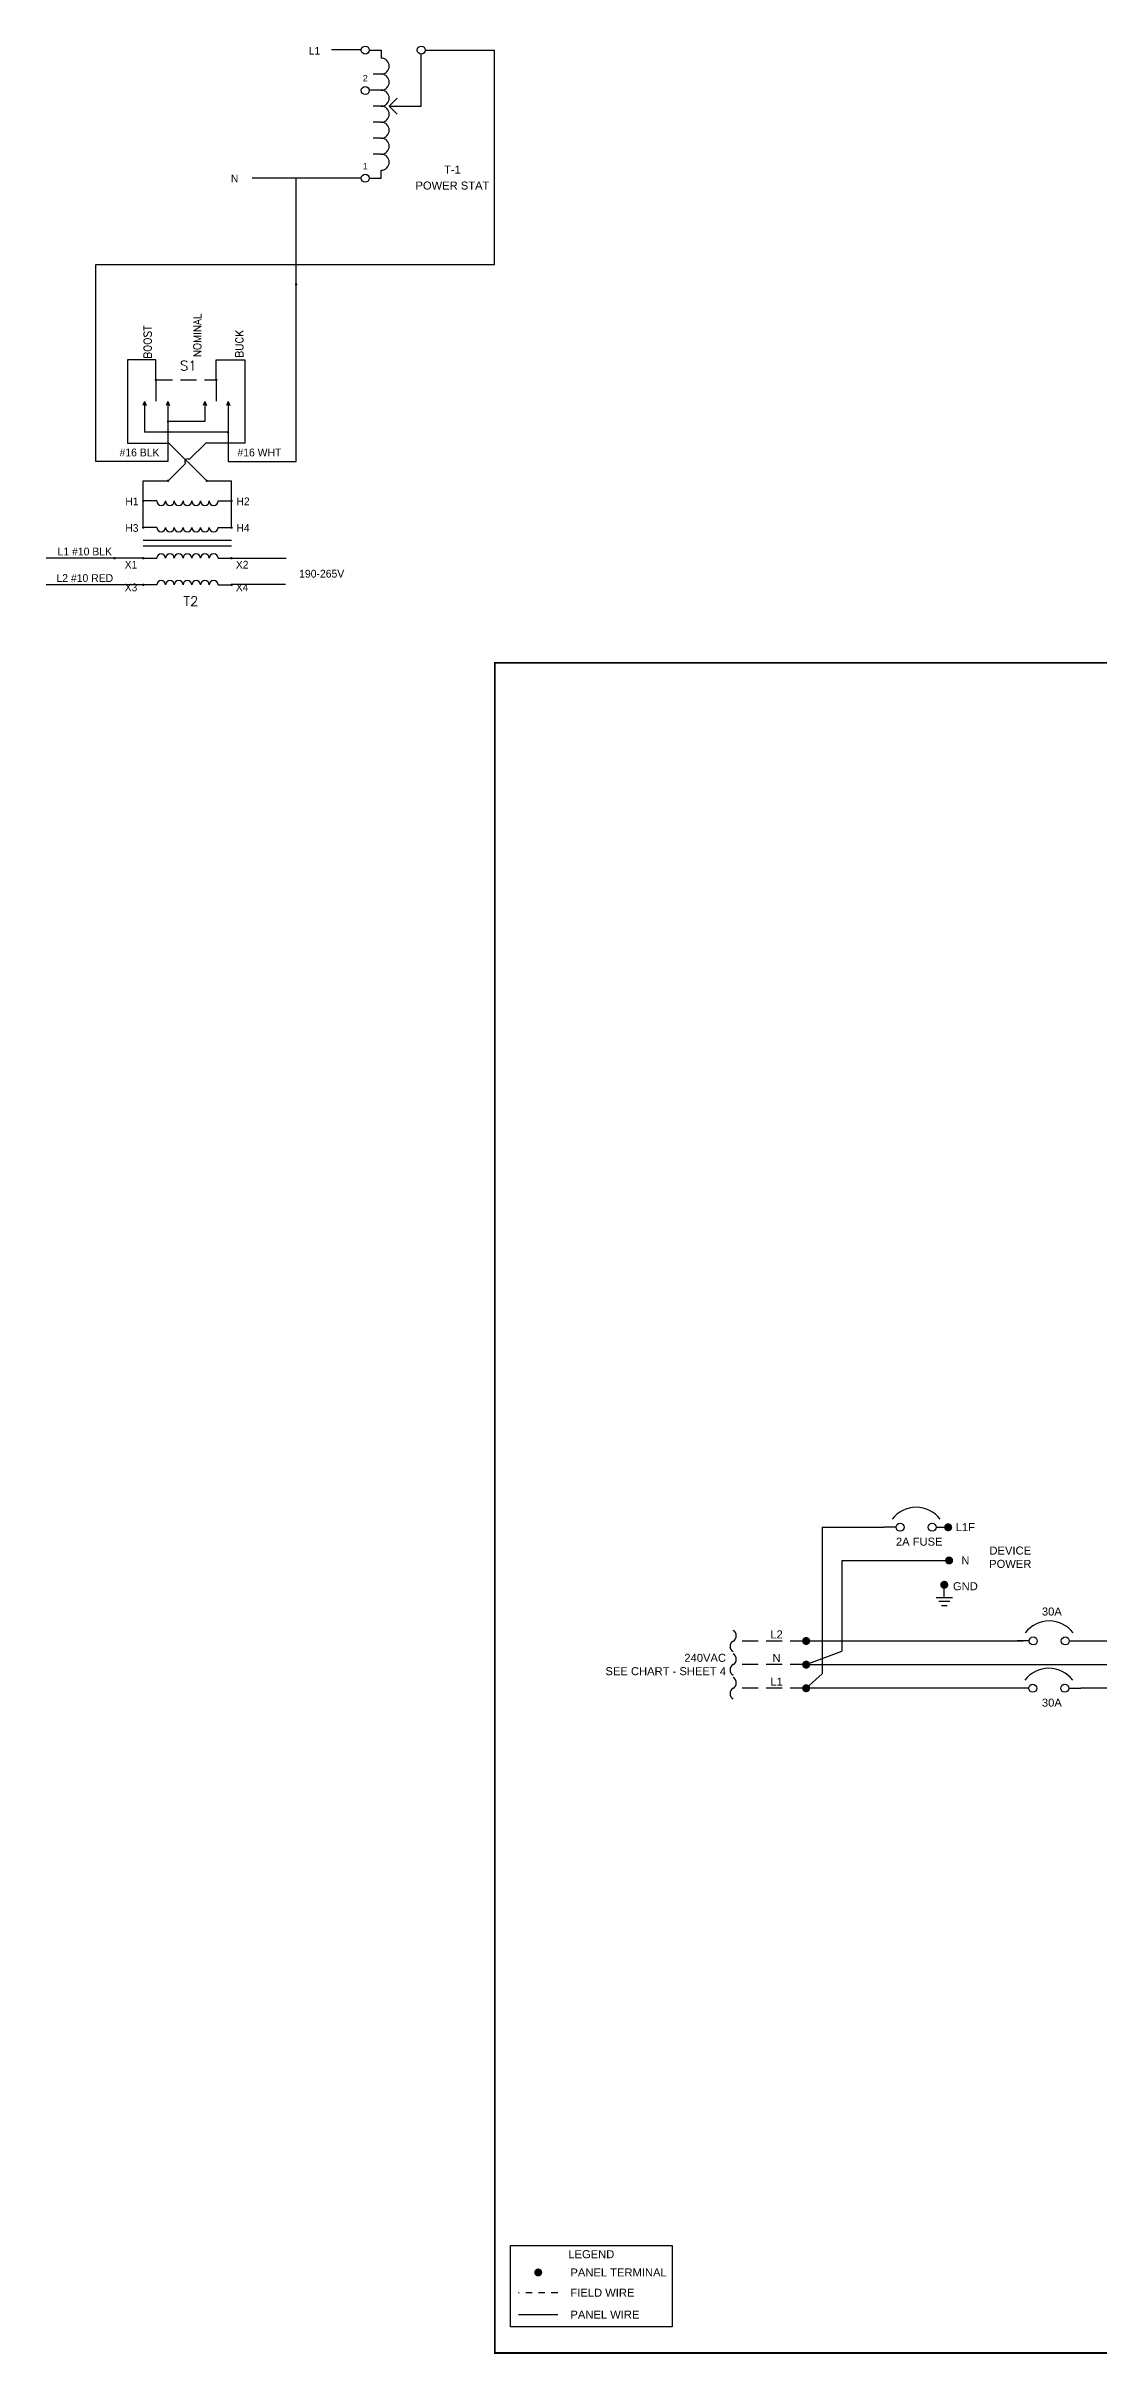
# Model space of a CAD drawing. Header units: inches. Extents: x -228 to 241, y -155 to 115.
# Drawn here: x -31.26 to -14.82, y -49.88 to -13.84 of the extents above; entities that cross this region are included whole.
import ezdxf
from ezdxf.enums import TextEntityAlignment as Align

# ---------------------------------------------------------------- set-up
doc = ezdxf.new("R2010")
doc.units = ezdxf.units.IN
doc.header["$MEASUREMENT"] = 0
doc.linetypes.add('HIDDEN', pattern=[0.375, 0.25, -0.125])
for name, color, linetype in [('1', 1, 'Continuous'), ('3', 3, 'HIDDEN'), ('4', 7, 'Continuous'), ('5', 5, 'Continuous'), ('BORDER', 3, 'Continuous'), ('COMP', 3, 'Continuous'), ('ELECTRICAL DEVICES', 30, 'Continuous'), ('FIELD WIRE', 5, 'HIDDEN'), ('FIELD WIRE - N', 255, 'HIDDEN'), ('GROUND WIRE', 3, 'Continuous'), ('PANEL WIRE', 5, 'Continuous'), ('PANEL WIRE - N', 255, 'Continuous'), ('TEXT', 4, 'Continuous'), ('TXT', 4, 'Continuous'), ('WIRES', 1, 'Continuous')]:
    doc.layers.add(name, color=color, linetype=linetype)
doc.styles.add('ARIAL', font='arial.ttf')
doc.styles.add('COMPLEX', font='COMPLEX')
doc.styles.add('ROMANS', font='romans')
doc.styles.add('SIMPLEX', font='TXT', dxfattribs={"width": 0.875})
doc.styles.get("Standard").update_dxf_attribs({"font": 'arial.ttf'})

# ---------------------------------------------------------------- blocks, each defined once
blk = doc.blocks.new('cirBKR')
for p, q in [((-0.8125, 0), (-1, 0)), ((-0.1875, 0), (0, 0))]:
    blk.add_line(p, q)
for centre in [(-0.75, 0), (-0.25, 0)]:
    blk.add_circle(centre, 0.0625)
blk.add_arc((-0.5, -0.15625), 0.46875, 36.869898, 143.130102)
for tag, p in [('DESCRIPTL1', (-0.5, 0.625)), ('DESCRIPTL2', (-0.5, 0.5)), ('LABEL', (-0.5, -0.5))]:
    blk.add_attdef(tag, text='', height=0.1).set_placement(p, align=Align.CENTER)
for tag, flags, p in [('DEVNAME', 3, (-0.5, 0.75)), ('STOCKNUM', 1, (-0.5, -0.625))]:
    blk.add_attdef(tag, text='', height=0.1, dxfattribs=dict(flags=flags)).set_placement(p, align=Align.CENTER)
blk = doc.blocks.new('GE_Logo')
at = {"layer": 'BORDER', "linetype": 'Continuous'}
for p, q in [((-0.017, 0.078), (-0.017, 0.078)), ((-0.005, 0.023), (-0.005, 0.023)), ((0.045, 0.051), (0.045, 0.053)), ((0.045, 0.045), (0.045, 0.045)), ((0.07, 0.095), (0.07, 0.095)), ((0.072, 0.047), (0.072, 0.047)), ((0.075, 0.088), (0.076, 0.09)), ((0.095, 0.041), (0.095, 0.041)), ((0.018, -0.014), (0.018, -0.013)), ((0.026, -0.013), (0.028, -0.009))]:
    blk.add_line(p, q, dxfattribs=at)
for radius in [0.103, 0.0925]:
    blk.add_circle((0.055, 0.031), radius, dxfattribs=at)
for centre, radius, start, end in [((0.017, -0.008), 0.0384, 126.4152, 182.3457), ((-0.018, 0.078), 0.00167, 54.2025, 153.9175), ((0.01, 0.077), 0.0296, 175.8986, 258.1278), ((-0.018, 0.079), 0.00185, 161.4208, 173.7745), ((-0.018, 0.078), 0.00185, 359.104, 46.9518), ((-0.018, 0.078), 0.00185, 46.9831, 47.033), ((-0.018, 0.078), 0.00185, 47.1878, 47.1884), ((-0.002, 0.078), 0.0148, 180.1798, 203.6073), ((0.009, 0.08), 0.0259, 197.4375, 264.0005), ((0.005, -0.007), 0.0198, 155.2385, 210.7757), ((0.013, -0.007), 0.0277, 114.1868, 162.7157), ((0.011, -0.006), 0.0333, 105.0609, 119.8387), ((-0.077, 0.29), 0.284, 286.2392, 289.0368), ((-0.029, 0.153), 0.131, 284.142, 300.0403), ((0.041, 0.068), 0.037, 125.3229, 201.2541), ((0.006, 0.081), 0.0333, 267.4189, 277.3722), ((0.006, 0.081), 0.0333, 266.3006, 267.0263), ((0.006, 0.077), 0.0296, 266.1587, 266.2131), ((0.041, 0.068), 0.037, 212.3618, 223.8297), ((0.043, 0.067), 0.0315, 130.1066, 201.0408), ((0.001, 0.083), 0.0296, 294.1355, 12.6644), ((0.019, 0.048), 0.0074, 231.6407, 232.6664), ((0.022, 0.05), 0.0111, 229.7166, 282.5284), ((-0.003, 0.091), 0.0715, 284.7496, 303.0519), ((0.006, 0.081), 0.0333, 288.9288, 25.3672), ((0.006, 0.081), 0.0333, 288.9134, 288.9164), ((0.022, 0.051), 0.00555, 201.2966, 293.5599), ((-0.088, 0.054), 0.126, 327.5933, 349.4998), ((0.026, 0.085), 0.0148, 61.1952, 116.0543), ((0.025, 0.088), 0.0111, 120.4413, 121.1637), ((0.026, 0.087), 0.00555, 31.1144, 121.8942), ((0.009, 0.088), 0.0444, 290.0784, 295.3092), ((0.002, 0.095), 0.0592, 291.736, 306.2578), ((0.02, 0.069), 0.0222, 290.7068, 318.3232), ((-0.088, 0.057), 0.133, 330.2544, 350.7619), ((0.026, 0.089), 0.0111, 33.4012, 50.6769), ((0.051, 0.051), 0.0148, 110.7974, 168.6988), ((-0.007, 0.05), 0.0444, 346.8295, 356.057), ((-0.003, 0.091), 0.0715, 303.2358, 303.2439), ((-0.035, 0.156), 0.144, 303.069, 314.1387), ((0.046, 0.059), 0.00555, 91.1634, 99.1221), ((0.035, 0.064), 0.0148, 314.1921, 348.4615), ((-0.029, 0.153), 0.131, 304.621, 314.7998), ((-0.088, 0.057), 0.133, 355.0688, 357.5733), ((-0.088, 0.057), 0.133, 355.0516944634672, 355.0517472074151), ((0.046, 0.061), 0.0037, 5.0426, 83.4158), ((0.044, 0.061), 0.00555, 356.3808, 359.6419), ((0.089, 0.011), 0.0407, 116.0484, 258.2768), ((0.091, 0.011), 0.0333, 108.007, 237.0381), ((0.106, 0.069), 0.0444, 142.8794, 191.8193), ((0.019, 0.1), 0.0666, 314.7382, 315.8124), ((0.1, 0.076), 0.0407, 213.3633, 225.0117), ((0.101, 0.07), 0.0315, 144.8342, 184.97), ((0.032, 0.108), 0.0555, 312.958, 333.1931), ((0.079, 0.089), 0.0109, 348.8459, 142.6698), ((0.08, 0.09), 0.0111, 151.3852, 152.1303), ((0.028, 0.11), 0.0666, 310.8187, 334.7484), ((0.096, 0.076), 0.0296, 213.612, 239.7574), ((0.091, 0.007), 0.0185, 141.4117, 231.4184), ((0.079, 0.088), 0.0037, 69.0155, 139.3089), ((0.079, 0.088), 0.0037, 153.3316, 153.4021), ((0.097, 0.005), 0.0241, 43.0345, 148.1299), ((0.078, 0.088), 0.0037, 54.3726, 60.5273), ((0.091, 0.008), 0.0111, 144.2469, 228.9573), ((0.077, 0.087), 0.00555, 38.9364, 47.8233), ((0.075, 0.087), 0.0074, 327.7967, 28.5928), ((0.077, 0.087), 0.00555, 36.4082, 36.5638), ((0.085, 0.017), 0.0333, 73.1422, 96.4863), ((0.098, 0.083), 0.0444, 246.9175, 254.6902), ((0.096, 0.003), 0.0185, 56.3505, 139.1581), ((0.084, 0.006), 0.00555, 264.2476, 349.8059), ((0.089, 0.062), 0.0222, 263.6714, 265.1954), ((0.093, 0.006), 0.0074, 85.2231, 164.2466), ((0.086, 0.004), 0.0037, 5.7607, 96.9197), ((0.088, 0.062), 0.0222, 266.4066, 287.1828), ((0.068, 0.09), 0.0222, 339.106, 351.9371), ((0.071, 0.089), 0.0185, 336.9398, 337.8204), ((0.089, 0.003), 0.0111, 333.5132, 68.3887), ((0.094, 0.045), 0.00401, 282.7253, 84), ((0.09, 0.003), 0.0222, 319.626, 43.6888), ((0.084, 0.004), 0.0352, 324.0508, 26.3225), ((-0.003, -0.011), 0.0185, 176.7855, 265.6989), ((0, -0.006), 0.0167, 221.2499, 235.3206), ((0, 0), 0.0222, 245.2071, 297.1841), ((-0.003, 0.004), 0.0333, 267.8739, 328.4069), ((0.001, 0), 0.0222, 295.4989, 321.1148), ((0.001, 0), 0.0222, 322.8841, 323.0517), ((0.086, 0.009), 0.0296, 243.4439, 315.6294), ((0.087, 0.006), 0.0148, 241.0922, 327.2639), ((0.083, 0.014), 0.0426, 266.2008, 314.2321)]:
    blk.add_arc(centre, radius, start, end, dxfattribs=at)
at = {"layer": 'BORDER'}
blk.add_arc((0.078, 0.008), 0.037, 274.4657, 274.8052, dxfattribs=at)
at = {"layer": 'BORDER', "linetype": 'Continuous'}
blk.add_point((0.036, 0.032), dxfattribs=at)
blk = doc.blocks.new('B-BORDER')
at = {"layer": 'BORDER'}
for p, q in [((34, 0.973), (28.487, 0.973)), ((28.487, 0.973), (28.487, 0.649)), ((28.649, 0.973), (28.649, 0.811)), ((29.003, 0.811), (29.003, 0.973)), ((33.506, 0.811), (33.506, 0.973)), ((34, 0.811), (28.487, 0.811)), ((34, 0.649), (28.487, 0.649)), ((28.487, 0.649), (28.487, 0)), ((29.627, 0.649), (29.627, 0.324)), ((30.768, 0.649), (30.768, 0.324)), ((30.768, 0.486), (28.487, 0.486)), ((34, 0.324), (28.487, 0.324)), ((32.03, 0.324), (32.03, 0)), ((33.564, 0.324), (33.564, 0))]:
    blk.add_line(p, q, dxfattribs=at)
at = {"layer": 'BORDER', "const_width": 0.01}
blk.add_lwpolyline([(34, 0), (34, 10), (18, 10), (18, 0), (34, 0)], dxfattribs=at)
at = {"layer": 'BORDER'}
blk.add_point((34, 10), dxfattribs=at)
at = {"layer": 'BORDER', "xscale": 1.297174118731785, "yscale": 1.297174118731785, "zscale": 1.297174118731785}
blk.add_blockref('GE_Logo', (32.142, 0.126), dxfattribs=at)
at = {"layer": 'BORDER'}
for s, height, p in [('REV', 0.05, (28.568, 0.892)), ('BY', 0.05, (28.826, 0.892)), ('DESCRIPTION', 0.05, (31.254, 0.892)), ('DATE', 0.05, (33.753, 0.892)), ('REVISIONS', 0.075, (31.244, 0.73))]:
    blk.add_text(s, height=height, dxfattribs=at).set_placement(p, align=Align.MIDDLE_CENTER)
for s, height, p in [('DRAWN BY:', 0.0486, (28.705, 0.583)), ('SHEET:', 0.0486, (29.755, 0.583)), ('TITLE', 0.0486, (30.872, 0.569)), ('CHECKED BY:', 0.04864, (28.739, 0.415)), ('DATE:', 0.0486, (29.738, 0.415)), ('REV:', 0.0486, (33.669, 0.245))]:
    blk.add_text(s, height=height, dxfattribs=at).set_placement(p, align=Align.CENTER)
blk.add_text('CAD FILE NAME:', height=0.04864, dxfattribs=at).set_placement((28.505, 0.246))
at = {"layer": 'BORDER', "style": 'COMPLEX'}
blk.add_text('GE APPLIANCES', height=0.08891, dxfattribs=at).set_placement((32.94, 0.165), align=Align.MIDDLE)
at = {"layer": 'TXT'}
for tag, height, p in [('DRAWN_BY', 0.075, (29.271, 0.558)), ('SHEET', 0.075, (30.472, 0.558)), ('CHECKED_BY', 0.075, (29.271, 0.41)), ('DATE', 0.075, (30.472, 0.41)), ('DWG_TITLE', 0.075, (32.384, 0.486)), ('REV', 0.125, (33.782, 0.108))]:
    blk.add_attdef(tag, text='', height=height, dxfattribs=at).set_placement(p, align=Align.MIDDLE_CENTER)
blk.add_attdef('FILENAME', (28.526, 0.086), '', height=0.075, dxfattribs=at)
blk = doc.blocks.new('GROUND')
for p, q in [((-0.128, 0), (0.128, 0)), ((-0.085, -0.062), (0.085, -0.062)), ((-0.043, -0.125), (0.043, -0.125))]:
    blk.add_line(p, q)

msp = doc.modelspace()

# ---------------------------------------------------------------- linework, layer by layer
at = {"layer": '1'}
for p, q in [((-29.544209, -18.733461), (-29.989159, -18.733461)), ((-29.989159, -18.733461), (-29.989159, -20.03803)), ((-29.544209, -19.049458), (-29.544209, -18.733461)), ((-28.601467, -19.049458), (-28.601467, -18.733461)), ((-28.601467, -18.733461), (-28.156517, -18.733461)), ((-28.156517, -18.733461), (-28.156517, -20.03803)), ((-29.544209, -19.049458), (-29.544209, -19.383543)), ((-28.601467, -19.049458), (-28.601467, -19.383543)), ((-29.72158, -19.386572), (-29.748189, -19.446881)), ((-29.72158, -19.386572), (-29.72158, -19.865424)), ((-29.72158, -19.386572), (-29.694971, -19.446881)), ((-29.358011, -19.386572), (-29.384621, -19.446881)), ((-29.358011, -19.386572), (-29.331402, -19.446881)), ((-29.358011, -19.386572), (-29.358011, -20.324594)), ((-28.778838, -19.386572), (-28.805447, -19.446881)), ((-28.778838, -19.386572), (-28.752228, -19.446881)), ((-28.778838, -19.386572), (-28.778838, -19.698505)), ((-28.415269, -19.386572), (-28.441879, -19.446881)), ((-28.415269, -19.386572), (-28.415269, -20.324594)), ((-28.415269, -19.386572), (-28.38866, -19.446881)), ((-28.778838, -19.698505), (-29.35458, -19.698505)), ((-29.989159, -20.03803), (-29.340623, -20.03803)), ((-28.419076, -19.865424), (-29.72158, -19.865424)), ((-29.340623, -20.03803), (-28.751276, -20.624594)), ((-28.764776, -20.03803), (-29.023015, -20.29505)), ((-28.156517, -20.03803), (-28.764776, -20.03803)), ((-29.082383, -20.354137), (-29.354122, -20.624594)), ((-29.742032, -20.624594), (-29.354122, -20.624594)), ((-29.742032, -21.355927), (-29.742032, -20.624594)), ((-28.751276, -20.624594), (-28.363367, -20.624594)), ((-28.363367, -21.355927), (-28.363367, -20.624594)), ((-29.530812, -20.940423), (-29.742032, -20.940423)), ((-28.574587, -20.940423), (-28.363367, -20.940423)), ((-29.530812, -21.355927), (-29.742032, -21.355927)), ((-29.742032, -21.550366), (-28.363367, -21.550366)), ((-28.574587, -21.355927), (-28.363367, -21.355927)), ((-29.742032, -21.640825), (-28.363367, -21.640825)), ((-28.574587, -21.835264), (-28.372742, -21.835264)), ((-29.530812, -22.250768), (-29.742032, -22.250768)), ((-28.574587, -22.250768), (-28.363367, -22.250768))]:
    msp.add_line(p, q, dxfattribs=at)
at = {"layer": '1', "const_width": 0.01875}
for points in [[(-27.365117, -17.557097, 1), (-27.346367, -17.557097, 1)], [(-29.553584, -19.049458, 1), (-29.534834, -19.049458, 1)], [(-28.610842, -19.049458, 1), (-28.592092, -19.049458, 1)], [(-29.363955, -19.698505, 1), (-29.345205, -19.698505, 1)], [(-28.428451, -19.865424, 1), (-28.409701, -19.865424, 1)], [(-29.363497, -20.624594, 1), (-29.344747, -20.624594, 1)], [(-28.760651, -20.624594, 1), (-28.741901, -20.624594, 1)], [(-29.751407, -20.940423, 1), (-29.732657, -20.940423, 1)], [(-28.353992, -20.940423, -1), (-28.372742, -20.940423, -1)], [(-29.751407, -21.355927, 1), (-29.732657, -21.355927, 1)], [(-28.353992, -21.355927, -1), (-28.372742, -21.355927, -1)], [(-30.201407, -21.835264, -1), (-30.182657, -21.835264, -1)], [(-29.751407, -21.835264, -1), (-29.732657, -21.835264, -1)], [(-28.353992, -21.835264, 1), (-28.372742, -21.835264, 1)], [(-29.751407, -22.250768, -1), (-29.732657, -22.250768, -1)], [(-28.353992, -22.250768, 1), (-28.372742, -22.250768, 1)]]:
    msp.add_lwpolyline(points, format="xyb", close=True, dxfattribs=at)
at = {"layer": '1'}
msp.add_arc((-29.052699, -20.324594), 0.04188, 44.8644291, 224.8644291, dxfattribs=at)
at = {"layer": '3'}
msp.add_line((-29.534848, -19.049967), (-28.595383, -19.049351), dxfattribs=at)
at = {"layer": '5'}
for centre, start, end in [((-29.46251, -20.940423), 180, 0), ((-29.325907, -20.940423), 180, 0), ((-29.189303, -20.940423), 180, 0), ((-29.052699, -20.940423), 180, 0), ((-28.916096, -20.940423), 180, 0), ((-28.779492, -20.940423), 180, 0), ((-28.642889, -20.940423), 180, 0), ((-29.46251, -21.355927), 180, 0), ((-29.325907, -21.355927), 180, 0), ((-29.189303, -21.355927), 180, 0), ((-29.052699, -21.355927), 180, 0), ((-28.916096, -21.355927), 180, 0), ((-28.779492, -21.355927), 180, 0), ((-28.642889, -21.355927), 180, 0), ((-29.46251, -21.835264), 0, 180), ((-29.325907, -21.835264), 0, 180), ((-29.189303, -21.835264), 0, 180), ((-29.052699, -21.835264), 0, 180), ((-28.916096, -21.835264), 0, 180), ((-28.779492, -21.835264), 0, 180), ((-28.642889, -21.835264), 0, 180), ((-29.46251, -22.250768), 0, 180), ((-29.325907, -22.250768), 0, 180), ((-29.189303, -22.250768), 0, 180), ((-29.052699, -22.250768), 0, 180), ((-28.916096, -22.250768), 0, 180), ((-28.779492, -22.250768), 0, 180), ((-28.642889, -22.250768), 0, 180)]:
    msp.add_arc(centre, 0.068302, start, end, dxfattribs=at)
at = {"layer": 'BORDER'}
msp.add_lwpolyline([(-24.009161, -48.189644), (-21.480715, -48.189644), (-21.480715, -49.461736), (-24.009161, -49.461736)], close=True, dxfattribs=at)
at = {"layer": 'COMP'}
for p, q in [((-26.212743, -13.898353), (-26.025243, -13.898353)), ((-26.025243, -13.898353), (-26.025243, -14.023353)), ((-26.025243, -14.273353), (-26.150243, -14.273353)), ((-26.088667, -14.523403), (-26.213667, -14.523403)), ((-26.025243, -14.523353), (-26.150243, -14.523353)), ((-26.025243, -14.773353), (-26.150243, -14.773353)), ((-26.025243, -15.023353), (-26.150243, -15.023353)), ((-26.025243, -15.273353), (-26.150243, -15.273353)), ((-26.025243, -15.523353), (-26.150243, -15.523353)), ((-26.025243, -15.898353), (-26.025243, -15.773353)), ((-26.212743, -15.898353), (-26.025243, -15.898353))]:
    msp.add_line(p, q, dxfattribs=at)
for centre in [(-26.275243, -13.898353), (-25.400243, -13.898353), (-26.275243, -14.52874), (-26.275243, -15.898353)]:
    msp.add_circle(centre, 0.0625, dxfattribs=at)
for centre in [(-26.025243, -14.148353), (-26.025243, -14.398353), (-26.025243, -14.648353), (-26.025243, -14.898353), (-26.025243, -15.148353), (-26.025243, -15.398353), (-26.025243, -15.648353)]:
    msp.add_arc(centre, 0.125, 270, 90, dxfattribs=at)
at = {"layer": 'ELECTRICAL DEVICES', "ltscale": 0.1, "const_width": 0.0625}
for points in [[(-17.202478, -36.972086, 1), (-17.139978, -36.972086, 1)], [(-17.188259, -37.490743, 1), (-17.125759, -37.490743, 1)], [(-17.263498, -37.870664, 1), (-17.200998, -37.870664, 1)], [(-19.420312, -38.748463, 1), (-19.357812, -38.748463, 1)], [(-19.420312, -39.117676, 1), (-19.357812, -39.117676, 1)], [(-19.420312, -39.486888, 1), (-19.357812, -39.486888, 1)]]:
    msp.add_lwpolyline(points, format="xyb", close=True, dxfattribs=at)
at = {"layer": 'ELECTRICAL DEVICES', "const_width": 0.0625}
msp.add_lwpolyline([(-23.605546, -48.612616, 1), (-23.543046, -48.612616, 1)], format="xyb", close=True, dxfattribs=at)
at = {"layer": 'FIELD WIRE'}
for p, q in [((-19.389062, -38.748463), (-20.529104, -38.748463)), ((-19.389062, -39.486888), (-20.529104, -39.486888))]:
    msp.add_line(p, q, dxfattribs=at)
at = {"layer": 'FIELD WIRE', "linetype": 'HIDDEN', "ltscale": 0.25}
msp.add_line((-23.269332, -48.931577), (-23.879259, -48.931577), dxfattribs=at)
at = {"layer": 'FIELD WIRE - N'}
msp.add_line((-19.389062, -39.117676), (-20.529104, -39.117676), dxfattribs=at)
at = {"layer": 'GROUND WIRE'}
msp.add_line((-17.232248, -38.066817), (-17.232248, -37.870664), dxfattribs=at)
at = {"layer": 'PANEL WIRE'}
for p, q in [((-25.339758, -13.897769), (-24.255662, -13.897769)), ((-24.255662, -17.248501), (-24.255662, -13.897769)), ((-27.355742, -15.896347), (-28.043785, -15.896347)), ((-27.355742, -20.324594), (-27.355742, -15.896347)), ((-26.33517, -15.896347), (-27.355742, -15.896347)), ((-30.484178, -20.324594), (-30.484178, -17.248501)), ((-30.484178, -17.248501), (-24.255662, -17.248501)), ((-29.358011, -20.324594), (-30.484178, -20.324594)), ((-28.415269, -20.324594), (-27.355742, -20.324594)), ((-30.192032, -21.835264), (-31.25878, -21.835264)), ((-29.742032, -21.835264), (-30.192032, -21.835264)), ((-29.742032, -21.835264), (-29.530812, -21.835264)), ((-28.353992, -21.835264), (-27.511023, -21.835264)), ((-30.192032, -22.250768), (-31.25878, -22.250768)), ((-29.742032, -22.250768), (-30.192032, -22.250768)), ((-28.363367, -22.241393), (-27.520398, -22.241393)), ((-19.139062, -36.972757), (-18.171228, -36.972086)), ((-19.139062, -36.972757), (-19.139062, -39.262615)), ((-15.999408, -38.748463), (-19.389062, -38.748463)), ((-12.22816, -38.748463), (-15.186908, -38.748463)), ((-19.389062, -39.486888), (-19.139062, -39.262615)), ((-16.100004, -39.486888), (-19.389062, -39.486888)), ((-12.23581, -39.486888), (-15.100004, -39.486888)), ((-23.269332, -49.274363), (-23.879259, -49.274363))]:
    msp.add_line(p, q, dxfattribs=at)
for centre, start, end in [((-20.483631, -38.831583), 118.6820619, 241.3179381), ((-20.574577, -38.665344), 298.6820619, 61.3179381), ((-20.483631, -39.200795), 118.6820619, 241.3179381), ((-20.574577, -39.034556), 298.6820619, 61.3179381), ((-20.483631, -39.570008), 118.6820619, 241.3179381), ((-20.574577, -39.403769), 298.6820619, 61.3179381)]:
    msp.add_arc(centre, 0.094745, start, end, dxfattribs=at)
at = {"layer": 'PANEL WIRE - N'}
for p, q in [((-18.832387, -37.490743), (-18.832387, -38.906286)), ((-18.832387, -37.490743), (-17.157009, -37.490743)), ((-19.389062, -39.117676), (-18.832387, -38.906286)), ((-19.389062, -39.117676), (-9.130749, -39.117676))]:
    msp.add_line(p, q, dxfattribs=at)
at = {"layer": 'WIRES', "linetype": 'ByBlock'}
msp.add_line((-26.337586, -13.893921), (-26.803808, -13.893921), dxfattribs=at)
at = {"layer": 'WIRES'}
for p, q in [((-25.400243, -14.773353), (-25.400243, -13.960853)), ((-25.900243, -14.773353), (-25.775243, -14.648353)), ((-25.900243, -14.773353), (-25.400243, -14.773353)), ((-25.900243, -14.773353), (-25.775243, -14.898353))]:
    msp.add_line(p, q, dxfattribs=at)

# ---------------------------------------------------------------- block references
at = {"layer": 'ELECTRICAL DEVICES', "xscale": 2.64, "yscale": 2.64, "zscale": 2.64}
msp.add_blockref('B-BORDER', (-71.769765, -49.870392), dxfattribs=at).add_auto_attribs({'DRAWN_BY': 'LOUIS LYVERS', 'FILENAME': 'WILT CONTROL CABINET VAR VOLT V2.DWG', 'CHECKED_BY': 'LBL', 'SHEET': 'X OF Y', 'DATE': '8/25/11', 'REV': 'A'})
at = {"layer": 'ELECTRICAL DEVICES'}
for p in [(-17.171228, -36.972086), (-15.093158, -38.747455), (-15.100004, -39.487414)]:
    msp.add_blockref('cirBKR', p, dxfattribs=at)
at = {"layer": 'GROUND WIRE'}
msp.add_blockref('GROUND', (-17.232248, -38.066817), dxfattribs=at)

# ---------------------------------------------------------------- texts
at = {"layer": '4'}
for s, height, style, p in [('L1', 0.12, 'SIMPLEX', (-27.157301, -13.968083)), ('N', 0.12, 'SIMPLEX', (-28.373317, -15.962598)), ('S1', 0.15, 'COMPLEX', (-29.167893, -18.901252)), ('H1', 0.12, 'SIMPLEX', (-30.022227, -21.006674)), ('H2', 0.12, 'SIMPLEX', (-28.286399, -21.006674)), ('H3', 0.12, 'SIMPLEX', (-30.022227, -21.422178)), ('H4', 0.12, 'SIMPLEX', (-28.286399, -21.422178)), ('X1', 0.12, 'SIMPLEX', (-30.031503, -21.995611)), ('X2', 0.12, 'SIMPLEX', (-28.295676, -21.995611)), ('X3', 0.12, 'SIMPLEX', (-30.031503, -22.35025)), ('X4', 0.12, 'SIMPLEX', (-28.295676, -22.35025)), ('T2', 0.15, 'COMPLEX', (-29.114608, -22.580916))]:
    msp.add_text(s, height=height, dxfattribs=dict(at, style=style)).set_placement(p)
at = {"layer": '4', "style": 'ROMANS'}
for s, p in [('NOMINAL', (-28.839096, -18.695535)), ('BOOST', (-29.61532, -18.720545)), ('BUCK', (-28.179722, -18.703872))]:
    msp.add_text(s, height=0.12, rotation=90, dxfattribs=at).set_placement(p)
at = {"layer": '4', "style": 'SIMPLEX'}
for s, p in [('#16 BLK', (-29.800778, -20.243635)), ('#16 WHT', (-27.928313, -20.243635)), ('L1 #10 BLK', (-30.655325, -21.790425)), ('L2 #10 RED', (-30.655325, -22.205929)), ('190-265V', (-26.955539, -22.137114))]:
    msp.add_text(s, height=0.1215, dxfattribs=at).set_placement(p, align=Align.CENTER)
at = {"layer": 'TEXT'}
for s, height, p in [('2', 0.1, (-26.275243, -14.335853)), ('1', 0.1, (-26.275243, -15.710853)), ('T-1', 0.125, (-24.913886, -15.763353)), ('POWER STAT', 0.125, (-24.913886, -16.013353))]:
    msp.add_text(s, height=height, dxfattribs=at).set_placement(p, align=Align.MIDDLE)
at = {"layer": 'TXT', "char_height": 0.125}
for s, width, gutter_width, insert, attachment_point in [('L1F', 2.01799158, 12.5, (-16.902647, -36.970061), 5), ('2A FUSE', 2.01799158, 12.5, (-17.623487, -37.197554), 5), ('N', 2.01799158, 12.5, (-16.902647, -37.488619), 5), ('DEVICE\\PPOWER', 0.82482577, 12.5, (-16.201664, -37.440607), 5), ('GND', 2.01799158, 12.5, (-16.902647, -37.893696), 5), ('30A', 2.01799158, 12.5, (-15.552263, -38.288981), 5), ('L2', 2.01799158, 12.5, (-19.851335, -38.645238), 5), ('240VAC\\PSEE CHART - SHEET 4', 2.01799158, 12.5, (-20.641258, -39.116434), 6), ('N', 2.01799158, 12.5, (-19.851335, -39.014451), 5), ('L1', 2.01799158, 12.5, (-19.851335, -39.383663), 5), ('30A', 2.01799158, 12.5, (-15.552263, -39.712882), 5), ('PANEL TERMINAL', 3.48626671, 0.625, (-23.070809, -48.612616), 4), ('FIELD WIRE', 1.76070205, 0.625, (-23.070809, -48.928309), 4), ('PANEL WIRE', 1.76070205, 0.625, (-23.070809, -49.271095), 4)]:
    msp.add_mtext_dynamic_manual_height_columns(s, width=width, gutter_width=gutter_width, heights=[0], dxfattribs=dict(at, insert=insert, attachment_point=attachment_point))
at = {"layer": 'TXT', "insert": (-22.744938, -48.328035), "char_height": 0.125, "attachment_point": 5, "style": 'ARIAL'}
msp.add_mtext_dynamic_manual_height_columns('LEGEND', width=1.76070205, gutter_width=0.625, heights=[0], dxfattribs=at)

doc.saveas('drawing.dxf')
